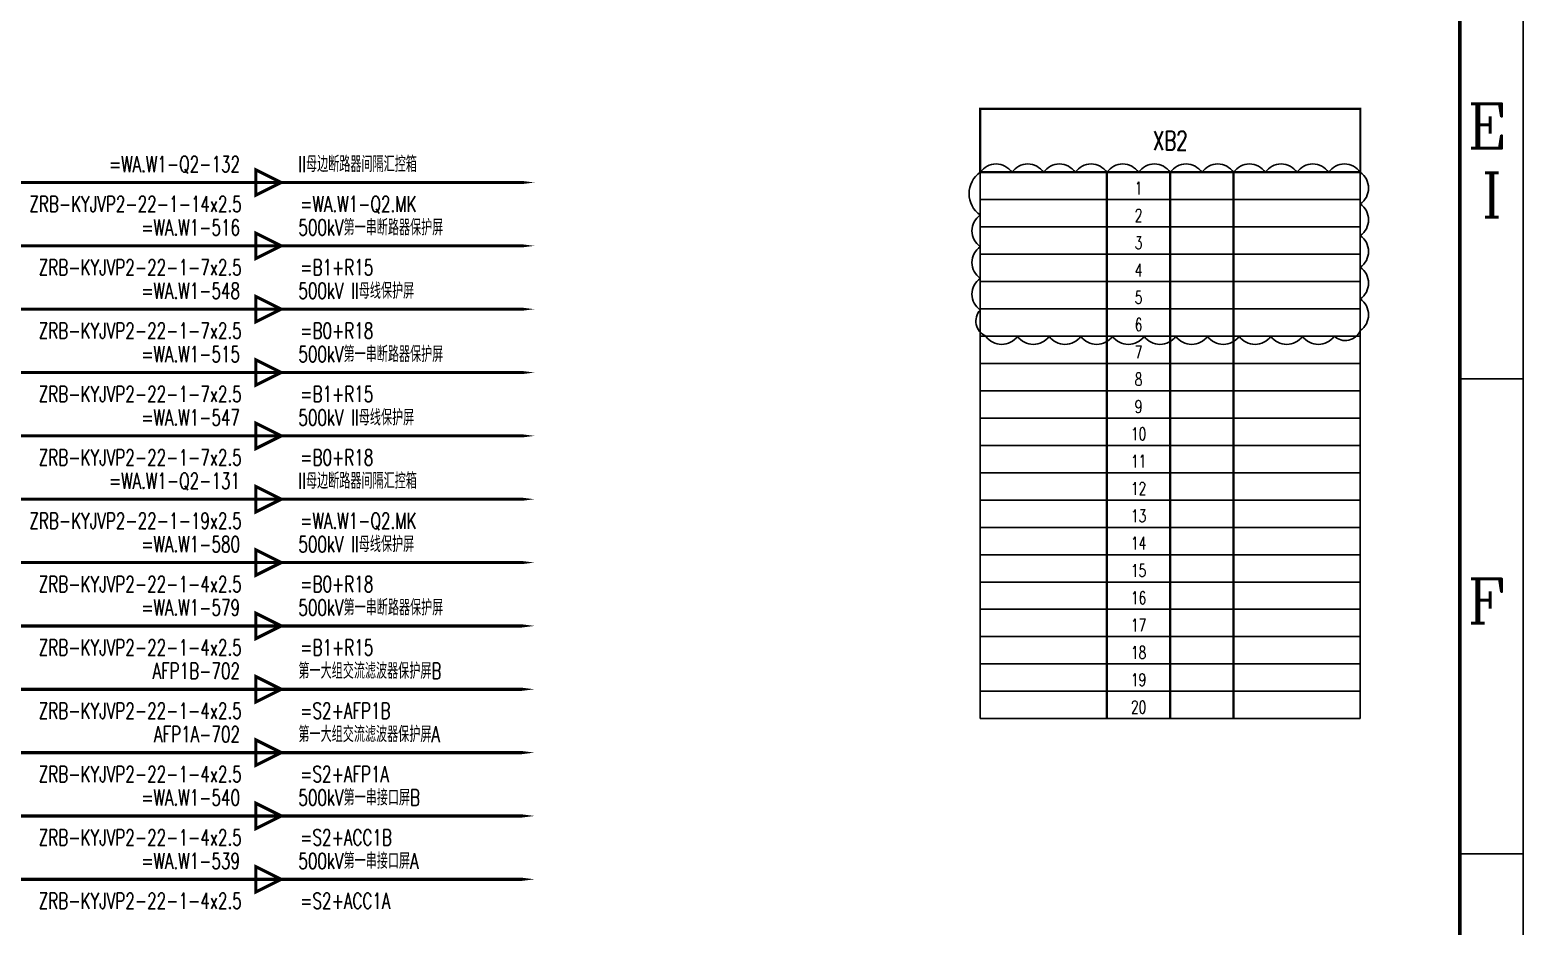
# Model space of a CAD drawing. Header units: millimetres. Extents: x 0 to 841, y 0 to 594.
# Drawn here: x 605.3 to 841, y 132.6 to 274.1 of the extents above; entities that cross this region are included whole.
import ezdxf
from ezdxf.enums import TextEntityAlignment as Align

# ---------------------------------------------------------------- set-up
doc = ezdxf.new("R2010")
doc.units = ezdxf.units.MM
doc.layers.add('GPDRAW', color=1, linetype='Continuous')
doc.styles.add('ECL', font='', dxfattribs={"width": 0.7, "height": 3})
doc.styles.add('elec', font='simplex.shx', dxfattribs={"width": 0.7, "bigfont": 'hztxta.shx'})
doc.styles.add('ROMANC', font='romanc')
doc.styles.get('ECL').set_extended_font_data('FangSong_GB2312')

# ---------------------------------------------------------------- blocks, each defined once
blk = doc.blocks.new('to')
at = {"const_width": 0.5}
blk.add_lwpolyline([(-4, 2), (-4, -2), (0, 0)], close=True, dxfattribs=at)
at = {"style": 'elec', "width": 0.7}
for tag, p in [('CABLECODE', (-6.5, 1.65)), ('CABLETYPE', (-6.23, -4.65))]:
    blk.add_attdef(tag, text='', height=2.5, dxfattribs=at).set_placement(p, align=Align.RIGHT)
for tag, p in [('EQUNAME', (2.72, 1.65)), ('EQUCODE', (3, -4.65))]:
    blk.add_attdef(tag, p, '', height=2.5, dxfattribs=at)
blk = doc.blocks.new('XXDAFRAM-CH-HENG-A1')
at = {"color": 1}
for p, q in [((831, 219), (841, 219)), ((831, 144), (841, 144))]:
    blk.add_line(p, q, dxfattribs=at)
blk.add_lwpolyline([(0, 0), (841, 0), (841, 594), (0, 594)], close=True, dxfattribs=at)
at = {"color": 1, "const_width": 0.6}
blk.add_lwpolyline([(25, 10), (831, 10), (831, 584), (25, 584)], close=True, dxfattribs=at)
at = {"layer": 'GPDRAW', "color": 1, "linetype": 'Continuous'}
blk.add_line((831, 122.27), (831, 200.38), dxfattribs=at)
at = {"color": 1, "style": 'ROMANC'}
for s, p in [('E', (832.19, 255.42)), ('I', (834.4, 244.53)), ('F', (832.19, 180.42))]:
    blk.add_text(s, height=7, dxfattribs=at).set_placement(p)
at = {"linetype": 'Continuous', "style": 'ECL', "width": 0.7}
for tag, height, p in [('DESIGNSTATUS', 3.5, (818.85, 76.57)), ('DESIGNSTATUS', 3.5, (818.85, 76.57)), ('ENDESIGNSTATUS', 3.5, (818.89, 70.89)), ('ENDESIGNSTATUS', 3.5, (818.89, 70.89)), ('V', 4, (778.58, 63.46)), ('O', 4, (784.75, 63.46)), ('L', 4, (790.92, 63.46)), ('N', 4, (797.08, 63.46)), ('D', 4, (809.42, 63.46)), ('W', 4, (815.58, 63.46)), ('G', 4, (821.75, 63.46)), ('VEREN40', 4, (827.82, 63.3)), ('DWGNAME1', 5, (768.76, 48.81)), ('DWGENAME1', 5, (768.98, 42.71)), ('DWGNAME', 5, (768.73, 42.42)), ('DWGNAME2', 5, (769.11, 35.27)), ('DWGENAME', 5, (769.24, 35.31)), ('DWGENAME2', 5, (769.4, 28.81)), ('DWGNO', 5, (758.81, 15.14)), ('VEREN40', 4, (825.77, 15.22))]:
    blk.add_attdef(tag, text='', height=height, dxfattribs=at).set_placement(p, align=Align.MIDDLE)
at = {"style": 'ECL', "width": 0.7, "flags": 1}
for p in [(697.39, 48.28), (697.39, 40.28), (697.39, 32.28), (697.39, 24.28)]:
    blk.add_attdef('DATE', text='', height=5, dxfattribs=at).set_placement(p, align=Align.MIDDLE)
for tag, p in [('SJ1', (666.56, 44.28)), ('JH', (666.56, 36.28)), ('SH1', (666.56, 28.28)), ('PZ', (666.56, 20.28)), ('BL', (666.56, 10))]:
    blk.add_attdef(tag, p, '', height=5, dxfattribs=at)

msp = doc.modelspace()

# ---------------------------------------------------------------- linework, layer by layer
for p, q in [((755.29, 251.62), (755.29, 165.37)), ((815.29, 251.62), (755.29, 251.62)), ((815.29, 251.62), (815.29, 165.37)), ((815.29, 247.31), (755.29, 247.31)), ((815.29, 242.99), (755.29, 242.99)), ((815.29, 238.68), (755.29, 238.68)), ((815.29, 234.37), (755.29, 234.37)), ((815.29, 230.06), (755.29, 230.06)), ((815.29, 225.74), (755.29, 225.74)), ((815.29, 221.43), (755.29, 221.43)), ((815.29, 217.12), (755.29, 217.12)), ((815.29, 212.81), (755.29, 212.81)), ((815.29, 208.49), (755.29, 208.49)), ((815.29, 204.18), (755.29, 204.18)), ((815.29, 199.87), (755.29, 199.87)), ((815.29, 195.56), (755.29, 195.56)), ((815.29, 191.24), (755.29, 191.24)), ((815.29, 186.93), (755.29, 186.93)), ((815.29, 182.62), (755.29, 182.62)), ((815.29, 178.31), (755.29, 178.31)), ((815.29, 174), (755.29, 174)), ((815.29, 169.68), (755.29, 169.68)), ((755.29, 165.37), (815.29, 165.37))]:
    msp.add_line(p, q)
at = {"color": 1, "const_width": 0.35}
msp.add_lwpolyline([(755.29, 261.62), (755.29, 251.62), (815.29, 251.62), (815.29, 261.62)], close=True, dxfattribs=at)
at = {"color": 6}
msp.add_lwpolyline([(755.29, 251.62, -0.520567), (760.29, 251.62, -0.520567), (765.29, 251.62, -0.520567), (770.29, 251.62, -0.520567), (775.29, 251.62, -0.520567), (780.29, 251.62, -0.520567), (785.29, 251.62, -0.520567), (790.29, 251.62, -0.520567), (795.29, 251.62, -0.520567), (800.29, 251.62, -0.520567), (805.29, 251.62, -0.520567), (810.29, 251.62, -0.520567), (815.29, 251.62, -0.520567), (815.29, 246.62, -0.520567), (815.29, 241.62, -0.520567), (815.29, 236.62, -0.520567), (815.29, 231.62, -0.520567), (815.29, 226.62, -0.520567), (811.17, 225.74, -0.520567), (806.17, 225.74, -0.520567), (801.17, 225.74, -0.520567), (796.17, 225.74, -0.520567), (791.17, 225.74, -0.520567), (786.17, 225.74, -0.520567), (781.17, 225.74, -0.520567), (776.17, 225.74, -0.520567), (771.17, 225.74, -0.520567), (766.17, 225.74, -0.520567), (761.17, 225.74, -0.520567), (756.17, 225.74, -0.520567), (755.29, 229.87, -0.520567), (755.29, 234.87, -0.520567), (755.29, 239.87, -0.520567), (755.29, 244.87, -0.520567)], format="xyb", close=True, dxfattribs=at)
at = {"color": 7}
for points in [[(465.12, 250, 0.5, 0.5, 0), (676.93, 250, 2, 0, 0), (684.93, 250, 0, 0, 0)], [(434.93, 240, 0.5, 0.5, 0), (676.93, 240, 2, 0, 0), (684.93, 240, 0, 0, 0)], [(430.62, 230, 0.5, 0.5, 0), (676.93, 230, 2, 0, 0), (684.93, 230, 0, 0, 0)], [(249.5, 220, 0.5, 0.5, 0), (676.93, 220, 2, 0, 0), (684.93, 220, 0, 0, 0)], [(245.18, 210, 0.5, 0.5, 0), (676.93, 210, 2, 0, 0), (684.93, 210, 0, 0, 0)], [(210.68, 200, 0.5, 0.5, 0), (676.93, 200, 2, 0, 0), (684.93, 200, 0, 0, 0)], [(202.06, 190, 0.5, 0.5, 0), (676.93, 190, 2, 0, 0), (684.93, 190, 0, 0, 0)], [(193.43, 180, 0.5, 0.5, 0), (676.93, 180, 2, 0, 0), (684.93, 180, 0, 0, 0)], [(124.44, 170, 0.5, 0.5, 0), (676.93, 170, 2, 0, 0), (684.93, 170, 0, 0, 0)], [(51.12, 160, 0.5, 0.5, 0), (676.93, 160, 2, 0, 0), (684.93, 160, 0, 0, 0)], [(46.81, 150, 0.5, 0.5, 0), (676.93, 150, 2, 0, 0), (684.93, 150, 0, 0, 0)], [(42.5, 140, 0.5, 0.5, 0), (676.93, 140, 2, 0, 0), (684.93, 140, 0, 0, 0)]]:
    msp.add_lwpolyline(points, format="xyseb", dxfattribs=at)
at = {"color": 1, "const_width": 0.35}
for points in [[(775.29, 165.37), (775.29, 251.62)], [(785.29, 165.37), (785.29, 251.62)], [(795.29, 165.37), (795.29, 251.62)]]:
    msp.add_lwpolyline(points, dxfattribs=at)

# ---------------------------------------------------------------- block references
msp.add_blockref('XXDAFRAM-CH-HENG-A1', (0, 0))
for p, values in [((644.93, 250), {'EQUNAME': 'II母边断路器间隔汇控箱', 'CABLECODE': '=WA.W1-Q2-132', 'EQUCODE': '=WA.W1-Q2.MK', 'CABLETYPE': 'ZRB-KYJVP2-22-1-14x2.5'}), ((644.93, 240), {'EQUNAME': '500kV第一串断路器保护屏', 'CABLECODE': '=WA.W1-516', 'EQUCODE': '=B1+R15', 'CABLETYPE': 'ZRB-KYJVP2-22-1-7x2.5'}), ((644.93, 230), {'EQUNAME': '500kV II母线保护屏', 'CABLECODE': '=WA.W1-548', 'EQUCODE': '=B0+R18', 'CABLETYPE': 'ZRB-KYJVP2-22-1-7x2.5'}), ((644.93, 220), {'EQUNAME': '500kV第一串断路器保护屏', 'CABLECODE': '=WA.W1-515', 'EQUCODE': '=B1+R15', 'CABLETYPE': 'ZRB-KYJVP2-22-1-7x2.5'}), ((644.93, 210), {'EQUNAME': '500kV II母线保护屏', 'CABLECODE': '=WA.W1-547', 'EQUCODE': '=B0+R18', 'CABLETYPE': 'ZRB-KYJVP2-22-1-7x2.5'}), ((644.93, 200), {'EQUNAME': 'II母边断路器间隔汇控箱', 'CABLECODE': '=WA.W1-Q2-131', 'EQUCODE': '=WA.W1-Q2.MK', 'CABLETYPE': 'ZRB-KYJVP2-22-1-19x2.5'}), ((644.93, 190), {'EQUNAME': '500kV II母线保护屏', 'CABLECODE': '=WA.W1-580', 'EQUCODE': '=B0+R18', 'CABLETYPE': 'ZRB-KYJVP2-22-1-4x2.5'}), ((644.93, 180), {'EQUNAME': '500kV第一串断路器保护屏', 'CABLECODE': '=WA.W1-579', 'EQUCODE': '=B1+R15', 'CABLETYPE': 'ZRB-KYJVP2-22-1-4x2.5'}), ((644.93, 170), {'EQUNAME': '第一大组交流滤波器保护屏B', 'CABLECODE': 'AFP1B-702', 'EQUCODE': '=S2+AFP1B', 'CABLETYPE': 'ZRB-KYJVP2-22-1-4x2.5'}), ((644.93, 160), {'EQUNAME': '第一大组交流滤波器保护屏A', 'CABLECODE': 'AFP1A-702', 'EQUCODE': '=S2+AFP1A', 'CABLETYPE': 'ZRB-KYJVP2-22-1-4x2.5'}), ((644.93, 150), {'EQUNAME': '500kV第一串接口屏B', 'CABLECODE': '=WA.W1-540', 'EQUCODE': '=S2+ACC1B', 'CABLETYPE': 'ZRB-KYJVP2-22-1-4x2.5'}), ((644.93, 140), {'EQUNAME': '500kV第一串接口屏A', 'CABLECODE': '=WA.W1-539', 'EQUCODE': '=S2+ACC1A', 'CABLETYPE': 'ZRB-KYJVP2-22-1-4x2.5'})]:
    msp.add_blockref('to', p).add_auto_attribs(values)

# ---------------------------------------------------------------- texts
at = {"color": 0, "style": 'elec', "width": 0.7}
for s, height, p in [('XB2', 3, (785.29, 256.62)), ('1', 2, (780.29, 249.12)), ('2', 2, (780.29, 244.81)), ('3', 2, (780.29, 240.49)), ('4', 2, (780.29, 236.18)), ('5', 2, (780.29, 231.87)), ('6', 2, (780.29, 227.56)), ('7', 2, (780.29, 223.24)), ('8', 2, (780.29, 218.93)), ('9', 2, (780.29, 214.62)), ('10', 2, (780.29, 210.31)), ('11', 2, (780.29, 205.99)), ('12', 2, (780.29, 201.68)), ('13', 2, (780.29, 197.37)), ('14', 2, (780.29, 193.06)), ('15', 2, (780.29, 188.74)), ('16', 2, (780.29, 184.43)), ('17', 2, (780.29, 180.12)), ('18', 2, (780.29, 175.81)), ('19', 2, (780.29, 171.5)), ('20', 2, (780.29, 167.18))]:
    msp.add_text(s, height=height, dxfattribs=at).set_placement(p, align=Align.MIDDLE)

doc.saveas('drawing.dxf')
